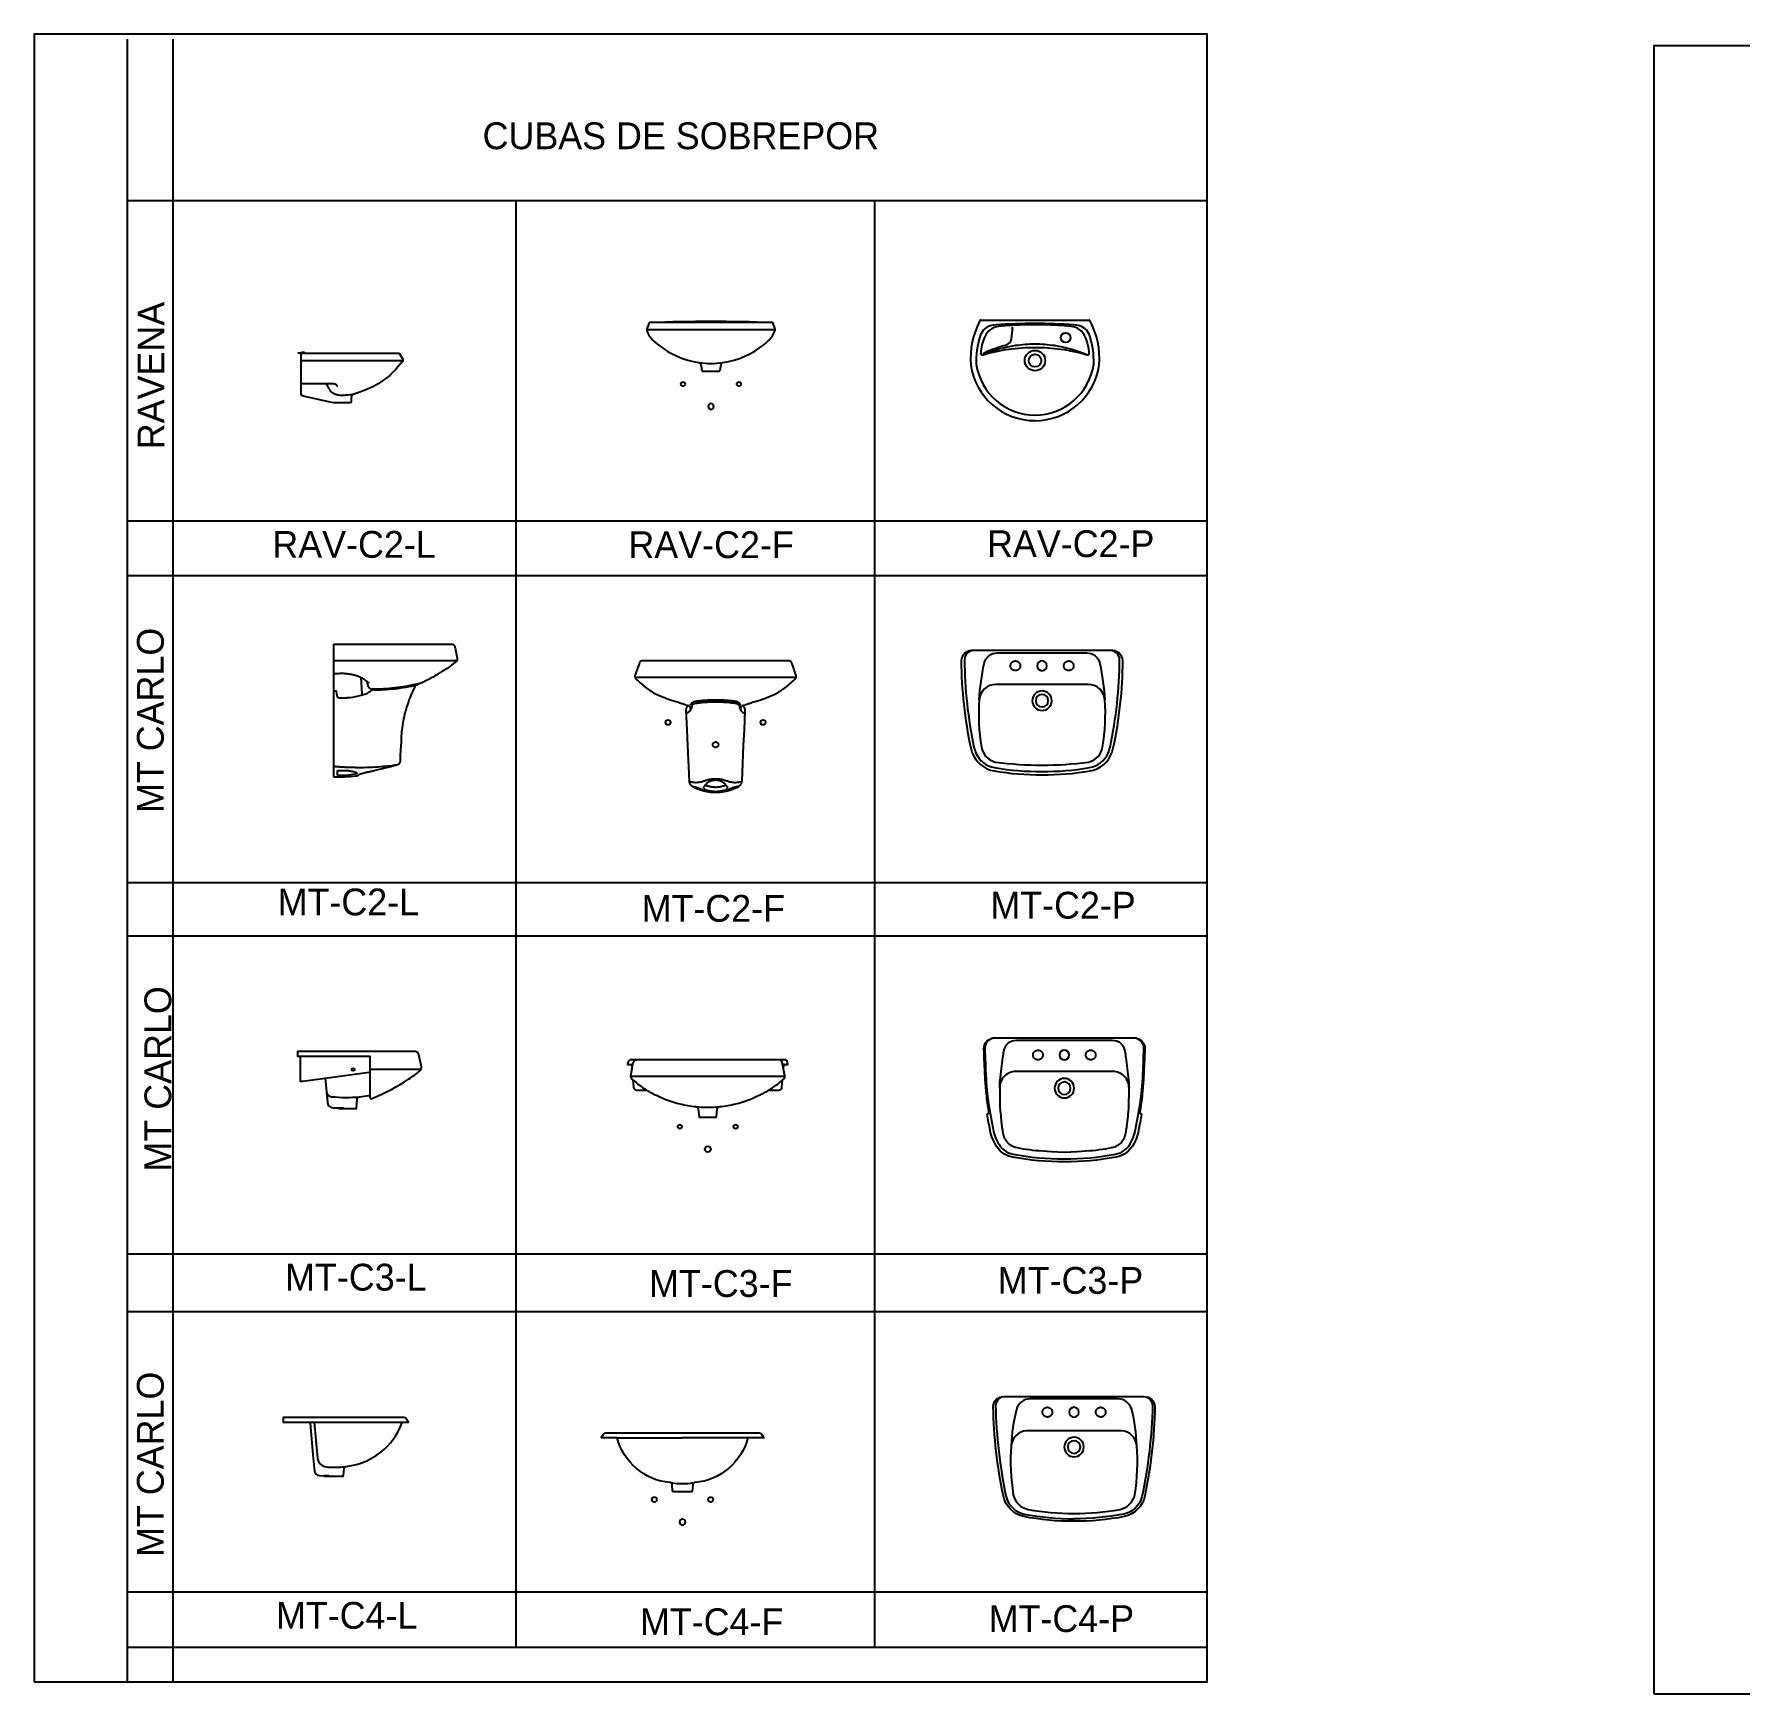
# Model space of a CAD drawing. Extents: x -857.5 to -838.1, y 491.7 to 504.3.
# Drawn here: x -854.16 to -848.05, y 491.66 to 497.6 of the extents above; entities that cross this region are included whole.
import ezdxf

# ---------------------------------------------------------------- set-up
doc = ezdxf.new("R2010")
doc.units = 0
doc.header["$LTSCALE"] = 50
doc.header["$MEASUREMENT"] = 0
doc.linetypes.add('HIDDEN', pattern=[0.375, 0.25, -0.125])
doc.layers.get('0').update_dxf_attribs({"linetype": 'CONTINUOUS'})
for name, color, linetype in [('A-PECAS', 2, 'CONTINUOUS'), ('ESC1-50', 1, 'CONTINUOUS'), ('FOLHA', 3, 'CONTINUOUS')]:
    doc.layers.add(name, color=color, linetype=linetype)

# ---------------------------------------------------------------- blocks, each defined once
blk = doc.blocks.new('L-910-E')
at = {"layer": 'A-PECAS'}
blk.add_lwpolyline([(-0.192, 0.654, -0.276872), (-0.179, 0.642), (-0.1786, 0.6259, 0.407089), (-0.1741, 0.6215), (-0.1179, 0.6215, 0.043778), (-0.1171, 0.6216), (-0.109, 0.623), (-0.0063, 0.6456, 0.35207), (0, 0.6534), (0, 0.693), (0, 0.7975), (0, 0.8005, 0.414214), (-0.0025, 0.803), (-0.0095, 0.803, 0.414214), (-0.012, 0.8005), (-0.012, 0.8), (-0.351, 0.8), (-0.364, 0.778, 0.254055), (-0.362, 0.77), (-0.354, 0.76), (-0.346, 0.75), (-0.337, 0.74), (-0.327, 0.73), (-0.317, 0.72), (-0.304, 0.71), (-0.291, 0.7), (-0.275, 0.69), (-0.259, 0.68), (-0.237, 0.67), (-0.21, 0.66)], format="xyb", close=True, dxfattribs=at)
at = {"layer": 'ESC1-50'}
for points in [[(0, 0.7975, 0.414214), (-0.0025, 0.8), (-0.012, 0.8)], [(0, 0.7975, -0.414214), (0.0025, 0.8), (0.012, 0.8)], [(-0.118, 0.69), (-0.003, 0.69, 0.414214), (0, 0.693)]]:
    blk.add_lwpolyline(points, format="xyb", dxfattribs=at)
for points in [[(0, 0.773), (-0.3638, 0.773)], [(-0.0895, 0.69), (-0.0913, 0.6865), (-0.0929, 0.6834), (-0.0943, 0.6806), (-0.0956, 0.6782), (-0.0967, 0.6761), (-0.0978, 0.6742), (-0.0988, 0.6724), (-0.0998, 0.6708), (-0.1007, 0.6693), (-0.1017, 0.6679), (-0.1027, 0.6665), (-0.1037, 0.6651), (-0.1049, 0.6638), (-0.1062, 0.6625), (-0.1076, 0.6613), (-0.1092, 0.66), (-0.111, 0.6588), (-0.1129, 0.6575), (-0.115, 0.6563), (-0.1173, 0.6552), (-0.1196, 0.6541), (-0.122, 0.6531), (-0.1245, 0.6522), (-0.127, 0.6514), (-0.1295, 0.6508), (-0.132, 0.6502), (-0.1346, 0.6498), (-0.1372, 0.6495), (-0.1399, 0.6493), (-0.1427, 0.6492), (-0.1456, 0.6491), (-0.1487, 0.6491), (-0.1519, 0.6492), (-0.1554, 0.6494), (-0.1594, 0.6497), (-0.1641, 0.6501), (-0.1695, 0.6507), (-0.1759, 0.6516), (-0.1833, 0.6526), (-0.192, 0.654)]]:
    blk.add_lwpolyline(points, dxfattribs=at)
blk.add_arc((-0.1187, 0.6809), 0.00909, 85.83029, 186.4459, dxfattribs=at)
blk = doc.blocks.new('L-910-F')
at = {"layer": 'A-PECAS'}
for points in [[(0.043, 0.6571, 0.136659), (0.19, 0.722, 0.154076), (0.23, 0.772, 0.128176), (0.23, 0.777), (0.2229, 0.7973, 0.319242), (0.2192, 0.8), (0, 0.8), (-0.2192, 0.8, 0.319242), (-0.2229, 0.7973), (-0.23, 0.777, 0.128176), (-0.23, 0.772, 0.154076), (-0.19, 0.722, 0.136659), (-0.043, 0.6571)], [(-0.043, 0.6571, -0.324327), (-0.0363, 0.6506), (-0.0326, 0.6293, 0.364633), (-0.0286, 0.626), (0, 0.626), (0.0286, 0.626, 0.364633), (0.0326, 0.6293), (0.0363, 0.6506, -0.324327), (0.043, 0.6571)]]:
    blk.add_lwpolyline(points, format="xyb", dxfattribs=at)
blk.add_arc((0, -5.2017), 6.0057, 87.90873, 92.09127, dxfattribs=at)
at = {"layer": 'ESC1-50'}
blk.add_lwpolyline([(-0.2303, 0.775), (0, 0.775), (0.2303, 0.775)], dxfattribs=at)
blk.add_lwpolyline([(-0.0415, 0.6569, 0.034776), (0, 0.654, 0.034776), (0.0415, 0.6569, 0.034776)], format="xyb", dxfattribs=at)
blk.add_lwpolyline([(0, 0.49, 1), (0, 0.51, 1)], format="xyb", close=True, dxfattribs=at)
for centre in [(-0.1, 0.58), (0.1, 0.58)]:
    blk.add_circle(centre, 0.0075, dxfattribs=at)
blk = doc.blocks.new('L-910-S')
at = {"layer": 'A-PECAS'}
for p, q in [((-0.1942, 0), (0, 0)), ((0, 0), (0.1942, 0))]:
    blk.add_line(p, q, dxfattribs=at)
blk.add_lwpolyline([(0, -0.012, 0.019765), (-0.14, -0.0175, 0.055725), (-0.16, -0.02, 0.26837), (-0.197, -0.06, 0.08527), (-0.2102, -0.1572, 0.373975), (0, -0.34, 0.373975), (0.2102, -0.1572, 0.08527), (0.197, -0.06, 0.26837), (0.16, -0.02, 0.055725), (0.14, -0.0175, 0.019765)], format="xyb", close=True, dxfattribs=at)
blk.add_lwpolyline([(0.194, -0.119, -0.557482), (0.1855, -0.1248, 0.068592), (0.07, -0.0915, 0.02486), (0, -0.086, 0.02486), (-0.07, -0.0915, 0.068592), (-0.1855, -0.1248, -0.557482), (-0.194, -0.119)], format="xyb", dxfattribs=at)
for centre, radius in [((0.11, -0.063), 0.0175), ((0, -0.145), 0.0365)]:
    blk.add_circle(centre, radius, dxfattribs=at)
for centre, radius, start, end in [((0.1942, -0.003), 0.003, 27.73531, 90), ((0.0643, -0.1389), 0.2951, 152.26469, 184.09392), ((-0.1942, -0.003), 0.003, 90, 152.26469), ((-0.0643, -0.1389), 0.2951, 355.90608, 27.73531), ((0, -0.1278), 0.2322, 187.98183, 270), ((0, -0.1278), 0.2323, 270, 352.01817)]:
    blk.add_arc(centre, radius, start, end, dxfattribs=at)
at = {"layer": 'ESC1-50'}
for points in [[(0.194, -0.119, 0.09339), (0.18, -0.06, 0.281673), (0.13, -0.0233, 0.022774), (0.03, -0.017), (0, -0.017), (-0.03, -0.017, 0.022774), (-0.13, -0.0233, 0.281673), (-0.18, -0.06, 0.09339), (-0.194, -0.119)], [(-0.1829, -0.1235, -0.467154), (-0.18, -0.1157, -0.039312), (-0.1055, -0.0895, 0.320715), (-0.0845, -0.067, 0.032811), (-0.08, -0.025)], [(0.186, -0.125, 0.072415), (0, -0.099, 0.072415), (-0.186, -0.125)]]:
    blk.add_lwpolyline(points, format="xyb", dxfattribs=at)
blk.add_circle((0, -0.145), 0.0225, dxfattribs=at)
blk = doc.blocks.new('L81C81-D')
at = {"layer": 'A-PECAS'}
for points in [[(0, 0.8), (0.1458, 0.8), (0.3065, 0.8), (0.4232, 0.8, -0.05034), (0.4251, 0.7998, -0.034591), (0.4279, 0.799, -0.067015), (0.4298, 0.798, -0.054659), (0.4319, 0.7963, -0.041987), (0.4336, 0.794, -0.076789), (0.4342, 0.7926, -0.010896), (0.435, 0.7895, -0.007461), (0.436, 0.7849), (0.4381, 0.7743), (0.4407, 0.7613), (0.4432, 0.7489, -0.046126), (0.4435, 0.7466, -0.038041), (0.4433, 0.7437, -0.037079), (0.443, 0.7423, -0.030589), (0.4424, 0.7406, -0.041225), (0.4411, 0.7382, -0.056354), (0.4398, 0.7366, -0.012115), (0.4384, 0.7354, -0.021678), (0.4376, 0.7347, -0.00713), (0.4347, 0.7326, 0.005759), (0.431, 0.73, 0.004504), (0.4228, 0.7239, -0.007076), (0.4175, 0.72, -0.004126), (0.4108, 0.7153, -0.003536), (0.403, 0.71, -0.0004), (0.4012, 0.7088, -0.000632), (0.4, 0.708, -0.00404), (0.3956, 0.7052, -0.002192), (0.3875, 0.7, -0.003921), (0.3816, 0.6964, -0.002191), (0.371, 0.69, -0.004239), (0.3607, 0.684, -0.006135), (0.3535, 0.68, -0.005189), (0.3477, 0.677, -0.002202), (0.334, 0.67, -0.002799), (0.327, 0.6665, -0.001452), (0.3135, 0.66, -0.042825), (0.3067, 0.6574, 0.105181), (0.304, 0.656, 0.043874), (0.3035, 0.6555, -0.042219), (0.303, 0.655, -0.010065), (0.3023, 0.6545, -0.008985), (0.3016, 0.6539, -0.027642), (0.3012, 0.6536, -0.011224), (0.3, 0.653, -0.145793), (0.297, 0.6524, 0.110339), (0.293, 0.652, 0.055724), (0.2903, 0.6507, -0.087385), (0.2885, 0.65, -0.014323), (0.2846, 0.6493, 0.012298), (0.28, 0.6485), (0.27, 0.6465), (0.26, 0.6445), (0.25, 0.643), (0.24, 0.6415), (0.23, 0.64), (0.22, 0.639), (0.21, 0.638), (0.2, 0.637), (0.19, 0.636), (0.18, 0.6355), (0.17, 0.635, -0.01249), (0.1613, 0.6348, -0.009598), (0.15, 0.635, -0.027632), (0.1446, 0.6355, -0.031234), (0.14, 0.6365, -0.040733), (0.136, 0.638, -0.042758), (0.1325, 0.64, -0.016798), (0.1314, 0.6408, -0.012014), (0.13, 0.642, -0.061506), (0.126, 0.6465, -0.095593), (0.1245, 0.65, -0.005919), (0.124, 0.6524, -0.001834), (0.1225, 0.66, -0.002552), (0.1221, 0.6621, -0.001553), (0.1215, 0.6655)], [(0, 0.325), (0.02, 0.325), (0.04, 0.325), (0.05, 0.3255), (0.06, 0.326), (0.07, 0.327), (0.08, 0.328, 0.00436), (0.088, 0.3289, 0.075187), (0.0885, 0.329, 0.053344), (0.0888, 0.3292, -0.013252), (0.09, 0.33, -0.009261), (0.0977, 0.3348, -0.033227), (0.1, 0.336, -0.029034), (0.1025, 0.3369, -0.00976), (0.11, 0.339, -0.00186), (0.1176, 0.3409, -0.00591), (0.12, 0.3415, -0.011937), (0.125, 0.3425, 0.011867), (0.13, 0.3435, 0.01196), (0.135, 0.3448, -0.01196), (0.14, 0.346, -0.014306), (0.1459, 0.3471, 0.020288), (0.15, 0.348), (0.16, 0.3505), (0.17, 0.353, 0.023312), (0.175, 0.3545, -0.02345), (0.18, 0.356, -0.021418), (0.1845, 0.3569, 0.017589), (0.19, 0.358, 0.003965), (0.196, 0.3594, 0.005841), (0.2, 0.3605, 0.012709), (0.2054, 0.3621, -0.015242), (0.21, 0.3635, -0.004599), (0.2128, 0.3642, 0.001793), (0.22, 0.366, 0.004182), (0.2245, 0.3672, 0.003484), (0.2299, 0.3687, 0.096592), (0.2345, 0.371, 0.092525), (0.238, 0.375, 0.039624), (0.2396, 0.3783, 0.082826), (0.24, 0.38), (0.2405, 0.39), (0.241, 0.4), (0.242, 0.42), (0.2435, 0.45), (0.2445, 0.47), (0.245, 0.48, -0.012428), (0.2454, 0.485, -0.012306), (0.246, 0.49), (0.2475, 0.5), (0.249, 0.51), (0.2505, 0.52), (0.252, 0.53, -0.037889), (0.2528, 0.5337, 0.021834), (0.2545, 0.54, 0.008755), (0.2556, 0.5455, -0.010827), (0.2565, 0.55, -0.00591), (0.2581, 0.5566, -0.01162), (0.259, 0.56), (0.262, 0.57), (0.265, 0.58), (0.2685, 0.59), (0.272, 0.6), (0.276, 0.61), (0.28, 0.62, -0.010587), (0.2815, 0.6235, -0.005616), (0.2845, 0.63, -0.0057), (0.2855, 0.632, 0.00139), (0.2895, 0.64, 0.008199), (0.2916, 0.6445, 0.004667), (0.2952, 0.6525)]]:
    blk.add_lwpolyline(points, format="xyb", dxfattribs=at)
blk.add_lwpolyline([(0, 0.8), (0, 0.325)], dxfattribs=at)
at = {"layer": 'ESC1-50'}
for points in [[(0.4411, 0.74), (0.008, 0.74, 0.236068), (0.004, 0.738)], [(0, 0.695, 0.008324), (0.0117, 0.6948, 0.011758), (0.02, 0.695, 0.003132), (0.0277, 0.6954, -0.010259), (0.03, 0.6955, -0.02335), (0.038, 0.6953, -0.015473), (0.05, 0.694, -0.003036), (0.0571, 0.693, -0.007356), (0.06, 0.6925, -0.004771), (0.0646, 0.6916, -0.004089), (0.07, 0.6905, -0.007807), (0.0751, 0.6893, -0.008013), (0.08, 0.688, -0.014912), (0.0839, 0.6868, -0.009263), (0.09, 0.6845, -0.012283), (0.0952, 0.6823, -0.012939), (0.1, 0.68, -0.016455), (0.1052, 0.6771, -0.017107), (0.11, 0.674, -0.018379), (0.1153, 0.67, 0.020598), (0.12, 0.6665, 0.004421), (0.1205, 0.6662, -0.002114), (0.1215, 0.6655, -0.048703), (0.124, 0.6635, -0.039375), (0.1265, 0.6605)], [(0.0979, 0.681), (0.0995, 0.6613), (0.101, 0.6419), (0.1025, 0.622, 0.041911), (0.1026, 0.6214, 0.007092), (0.1035, 0.618)], [(0, 0.632, -0.023573), (0.0011, 0.6324, -0.080612), (0.0015, 0.6325), (0.0053, 0.6325), (0.0077, 0.6325, -0.064633), (0.0084, 0.6324, -0.047224), (0.0092, 0.6321, -0.081112), (0.0098, 0.6317, -0.086634), (0.0103, 0.6311, -0.02728), (0.0106, 0.6303, -0.050153), (0.0107, 0.6299), (0.0117, 0.6227), (0.013, 0.614, 0.07985), (0.0136, 0.612, 0.067131), (0.015, 0.61, 0.102327), (0.017, 0.6086, 0.077947), (0.02, 0.6077, 0.020003), (0.0251, 0.6073, 0.02085), (0.03, 0.6073, 0.004187), (0.0361, 0.6076, -0.006524), (0.04, 0.6078, -0.011889), (0.047, 0.6079, 0.028297), (0.05, 0.608), (0.06, 0.609), (0.07, 0.61), (0.08, 0.612), (0.09, 0.614), (0.1, 0.617), (0.11, 0.62, 0.011305), (0.1135, 0.6211, 0.005962), (0.12, 0.6235, 0.035595), (0.122, 0.6244, 0.008722), (0.13, 0.629, 0.054398), (0.1335, 0.6316, 0.0319), (0.1385, 0.637)], [(0.308, 0.659, -0.018163), (0.3026, 0.6569, -0.036615), (0.2999, 0.6562, -0.00904), (0.293, 0.6551, 0.020831), (0.29, 0.6545, 0.005039), (0.2882, 0.654, -0.011032), (0.2873, 0.6539, -0.014666), (0.2836, 0.6532, 0.0124), (0.2793, 0.6524), (0.2692, 0.6504), (0.2593, 0.6484), (0.2494, 0.647), (0.2394, 0.6455), (0.2295, 0.644), (0.2196, 0.643), (0.2096, 0.642), (0.1996, 0.641), (0.1897, 0.64), (0.1798, 0.6395), (0.1699, 0.639), (0.1503, 0.639), (0.139, 0.639)], [(0, 0.365, 0.023742), (0.0011, 0.3641, 0.034872), (0.002, 0.3635, 0.010106), (0.0036, 0.3627, 0.042535), (0.004, 0.3625, 0.040287), (0.0056, 0.3622, 0.014913), (0.01, 0.3617, 0.001826), (0.0159, 0.3613, -0.00259), (0.02, 0.361, -0.003161), (0.0269, 0.3604, 0.00717), (0.03, 0.3602, 0.004986), (0.0325, 0.3601, 0.001664), (0.04, 0.3598, 0.001853), (0.0455, 0.3596, -0.002267), (0.05, 0.3595, -0.008069), (0.0554, 0.3592, 0.009318), (0.06, 0.359, 0.004431), (0.0644, 0.3589, -0.003434), (0.07, 0.3588, -0.000999), (0.0736, 0.3587, -0.000555), (0.08, 0.3585, -0.012127), (0.0863, 0.3581, 0.021018), (0.09, 0.358, 0.010742), (0.0938, 0.3581, -0.006578), (0.1, 0.3583), (0.11, 0.3585), (0.12, 0.3587, 0.002498), (0.1267, 0.3589, 0.004992), (0.13, 0.359), (0.14, 0.3595), (0.15, 0.36), (0.16, 0.3605), (0.17, 0.3615), (0.18, 0.3625, -0.021232), (0.1841, 0.3627, 0.015035), (0.19, 0.363, 0.006195), (0.1967, 0.3636, 0.012306), (0.2, 0.364), (0.21, 0.3655), (0.22, 0.367, -0.005748), (0.2221, 0.3673, -0.002399), (0.2272, 0.3679)]]:
    blk.add_lwpolyline(points, format="xyb", dxfattribs=at)
blk.add_lwpolyline([(0.0145, 0.3445, -0.048223), (0.0145, 0.3449, -0.023341), (0.0147, 0.3456, -0.082524), (0.015, 0.3462, -0.062906), (0.0155, 0.3467, -0.085548), (0.0165, 0.3473, -0.090925), (0.0175, 0.3475), (0.0258, 0.3475), (0.0378, 0.3475), (0.053, 0.3475, -0.063378), (0.0542, 0.3473, 0.012611), (0.06, 0.346, 0.003359), (0.066, 0.3448, -0.005097), (0.07, 0.344, -0.020446), (0.0731, 0.3432, -0.009169), (0.08, 0.341, -0.013094), (0.0812, 0.3405, -0.012343), (0.0825, 0.34, -0.124999), (0.0834, 0.3393, -0.106446), (0.084, 0.338, -0.192251), (0.0837, 0.3364, -0.213706), (0.0825, 0.3355), (0.0775, 0.3345), (0.0691, 0.3329), (0.0624, 0.3317), (0.0582, 0.3309), (0.0556, 0.3304), (0.0535, 0.33, -0.010008), (0.0515, 0.3296, -0.024347), (0.0506, 0.3296, -0.010501), (0.0497, 0.3295, -0.002205), (0.045, 0.3295), (0.0334, 0.3295), (0.0212, 0.3295), (0.0175, 0.3295, -0.072071), (0.0168, 0.3296, -0.054797), (0.0159, 0.33, -0.075658), (0.0153, 0.3304, -0.078543), (0.0149, 0.331, -0.046053), (0.0146, 0.3319, -0.06619), (0.0145, 0.3325), (0.0145, 0.3361), (0.0145, 0.3402)], format="xyb", close=True, dxfattribs=at)
blk = doc.blocks.new('L81C81-F')
at = {"layer": 'A-PECAS'}
blk.add_lwpolyline([(0, 0.8), (-0.0515, 0.8), (-0.1323, 0.8), (-0.212, 0.8), (-0.263, 0.8, 0.045614), (-0.2644, 0.7999, 0.029042), (-0.2665, 0.7993, 0.067376), (-0.2683, 0.7985, 0.059162), (-0.2699, 0.7972, 0.036838), (-0.2714, 0.7954, 0.064745), (-0.272, 0.7942, 0.00213), (-0.2729, 0.7918, 0.002089), (-0.2739, 0.7892), (-0.2786, 0.776), (-0.2853, 0.7573, 0.00487), (-0.2877, 0.7503, 0.013206), (-0.2885, 0.7477, 0.054668), (-0.2887, 0.7465, 0.028809), (-0.2887, 0.7443, 0.031362), (-0.2885, 0.7428, 0.02458), (-0.2881, 0.741, 0.051955), (-0.2869, 0.7381, 0.076735), (-0.2856, 0.7364, 0.004029), (-0.2842, 0.7351, 0.004307), (-0.2829, 0.7338, 0.001274), (-0.2748, 0.7265, 0.001431), (-0.2675, 0.72, 0.002832), (-0.2618, 0.715, 0.002848), (-0.256, 0.71, 0.012165), (-0.2514, 0.7063, 0.006823), (-0.243, 0.7, 0.010101), (-0.2366, 0.6956, 0.007675), (-0.228, 0.69, 0.012552), (-0.2195, 0.685, 0.011576), (-0.21, 0.68, 0.012668), (-0.1983, 0.6746, 0.013378), (-0.187, 0.67, 0.00479), (-0.1713, 0.6643, 0.005921), (-0.1585, 0.66, 0.002561), (-0.1412, 0.6545, -0.002818), (-0.124, 0.649, -0.003732), (-0.112, 0.645, 0.003212), (-0.1, 0.641, 0.024103), (-0.0982, 0.6405, -0.071001), (-0.0963, 0.64, -0.229708), (-0.0958, 0.6393, 0.129768), (-0.0951, 0.6381, 0.040582), (-0.0939, 0.6371, 0.047847), (-0.0928, 0.6364, 0.075024), (-0.0914, 0.636, 0.078333), (-0.09, 0.636, 0.061532), (-0.0884, 0.6365, 0.081137), (-0.0873, 0.6372, 0.011108), (-0.0865, 0.638, 0.004408), (-0.0845, 0.64, 0.018214), (-0.0823, 0.6425, -0.024226), (-0.08, 0.645, -0.102616), (-0.0765, 0.6473, -0.063749), (-0.07, 0.649, -0.013094), (-0.065, 0.6495, 0.018118), (-0.06, 0.65, 0.006495), (-0.055, 0.6507, -0.03091), (-0.05, 0.6515, -0.018568), (-0.045, 0.6518, 0.011464), (-0.04, 0.652, 0.003473), (-0.035, 0.6524, -0.007464), (-0.03, 0.6528, -0.003736), (-0.024, 0.6531, -0.005613), (-0.02, 0.6533, -0.001877), (-0.0156, 0.6534, -0.001499), (-0.01, 0.6535, -0.001), (-0.0029, 0.6536, -0.0025), (0, 0.6536, -0.0025), (0.0029, 0.6536, -0.001), (0.01, 0.6535, -0.001499), (0.0156, 0.6534, -0.001877), (0.02, 0.6533, -0.005613), (0.024, 0.6531, -0.003736), (0.03, 0.6528, -0.007464), (0.035, 0.6524, 0.003473), (0.04, 0.652, 0.011464), (0.045, 0.6518, -0.018568), (0.05, 0.6515, -0.03091), (0.055, 0.6507, 0.006495), (0.06, 0.65, 0.018118), (0.065, 0.6495, -0.013094), (0.07, 0.649, -0.063749), (0.0765, 0.6473, -0.102616), (0.08, 0.645, -0.024226), (0.0823, 0.6425, 0.018214), (0.0845, 0.64, 0.004408), (0.0865, 0.638, 0.011108), (0.0873, 0.6372, 0.081137), (0.0884, 0.6365, 0.061532), (0.09, 0.636, 0.078333), (0.0914, 0.636, 0.075024), (0.0928, 0.6364, 0.047847), (0.0939, 0.6371, 0.040582), (0.0951, 0.6381, 0.129768), (0.0958, 0.6393, -0.229708), (0.0963, 0.64, -0.071001), (0.0982, 0.6405, 0.024103), (0.1, 0.641, 0.003212), (0.112, 0.645, -0.003732), (0.124, 0.649, -0.002818), (0.1412, 0.6545, 0.002561), (0.1585, 0.66, 0.005921), (0.1713, 0.6643, 0.00479), (0.187, 0.67, 0.013378), (0.1983, 0.6746, 0.012668), (0.21, 0.68, 0.011576), (0.2195, 0.685, 0.012552), (0.228, 0.69, 0.007675), (0.2366, 0.6956, 0.010101), (0.243, 0.7, 0.006823), (0.2514, 0.7063, 0.012165), (0.256, 0.71, 0.002848), (0.2618, 0.715, 0.002832), (0.2675, 0.72, 0.001431), (0.2748, 0.7265, 0.001274), (0.2829, 0.7338, 0.004307), (0.2842, 0.7351, 0.004029), (0.2856, 0.7364, 0.076735), (0.2869, 0.7381, 0.051955), (0.2881, 0.741, 0.02458), (0.2885, 0.7428, 0.031362), (0.2887, 0.7443, 0.028809), (0.2887, 0.7465, 0.054668), (0.2885, 0.7477, 0.013206), (0.2877, 0.7503, 0.00487), (0.2853, 0.7573), (0.2786, 0.776), (0.2739, 0.7892, 0.002089), (0.2729, 0.7918, 0.00213), (0.272, 0.7942, 0.064745), (0.2714, 0.7954, 0.036838), (0.2699, 0.7972, 0.059162), (0.2683, 0.7985, 0.067376), (0.2665, 0.7993, 0.029042), (0.2644, 0.7999, 0.045614), (0.263, 0.8), (0.212, 0.8), (0.1323, 0.8), (0.0515, 0.8)], format="xyb", close=True, dxfattribs=at)
blk.add_lwpolyline([(-0.0964, 0.64, 0.025745), (-0.0979, 0.6392, 0.035878), (-0.0989, 0.6385, 0.003386), (-0.0996, 0.6378, 0.006543), (-0.1, 0.6375, 0.038795), (-0.1019, 0.6354, 0.036414), (-0.1036, 0.633, 0.024558), (-0.1045, 0.6314, 0.030014), (-0.105, 0.63, 0.024419), (-0.1056, 0.6278, 0.031082), (-0.1059, 0.626, 0.008845), (-0.106, 0.6242, 0.024507), (-0.106, 0.6235), (-0.103, 0.5534), (-0.1005, 0.4968), (-0.095, 0.37, 0.031021), (-0.0948, 0.3679, 0.023543), (-0.0942, 0.3653, 0.033518), (-0.0933, 0.3626, 0.033537), (-0.092, 0.36, 0.003544), (-0.0914, 0.359, 0.009307), (-0.0911, 0.3586, 0.011229), (-0.0909, 0.3582, 0.003823), (-0.09, 0.357, 0.034697), (-0.088, 0.3547, 0.031022), (-0.0855, 0.3525, 0.02615), (-0.0828, 0.3505, 0.02779), (-0.08, 0.349, 0.003703), (-0.0763, 0.3472, 0.006982), (-0.0743, 0.3463, 0.00087), (-0.0709, 0.3449, 0.003493), (-0.07, 0.3445, 0.001801), (-0.0666, 0.3431, 0.001733), (-0.0631, 0.3417, 0.000798), (-0.0617, 0.3412, 0.000682), (-0.06, 0.3405, 0.004797), (-0.0573, 0.3395, 0.003878), (-0.054, 0.3383, 0.005424), (-0.052, 0.3376, 0.005678), (-0.05, 0.337, 0.005785), (-0.0481, 0.3364, 0.005492), (-0.046, 0.3359, 0.004299), (-0.0431, 0.3352, 0.003957), (-0.04, 0.3345, 0.001991), (-0.0365, 0.3337, 0.00297), (-0.0341, 0.3333, 0.002068), (-0.0319, 0.3328, 0.002447), (-0.03, 0.3325, 0.003617), (-0.0277, 0.3321, 0.003026), (-0.025, 0.3317, 0.003092), (-0.0218, 0.3312, 0.005621), (-0.02, 0.331, 0.000532), (-0.0197, 0.331, 0.00029), (-0.0191, 0.3309, 0.003107), (-0.0146, 0.3304, 0.003114), (-0.01, 0.33, 0.003099), (-0.009, 0.3299, 0.001334), (-0.0066, 0.3297, 0.007689), (-0.003, 0.3296, 0.009389), (0, 0.3295, 0.009389), (0.003, 0.3296, 0.007689), (0.0066, 0.3297, 0.001334), (0.009, 0.3299, 0.003099), (0.01, 0.33, 0.003114), (0.0146, 0.3304, 0.003107), (0.0191, 0.3309, 0.00029), (0.0197, 0.331, 0.000532), (0.02, 0.331, 0.005621), (0.0218, 0.3312, 0.003092), (0.025, 0.3317, 0.003026), (0.0277, 0.3321, 0.003617), (0.03, 0.3325, 0.002447), (0.0319, 0.3328, 0.002068), (0.0341, 0.3333, 0.00297), (0.0365, 0.3337, 0.001991), (0.04, 0.3345, 0.003957), (0.0431, 0.3352, 0.004299), (0.046, 0.3359, 0.005492), (0.0481, 0.3364, 0.005785), (0.05, 0.337, 0.005678), (0.052, 0.3376, 0.005424), (0.054, 0.3383, 0.003878), (0.0573, 0.3395, 0.004797), (0.06, 0.3405, 0.000682), (0.0617, 0.3412, 0.000798), (0.0631, 0.3417, 0.001733), (0.0666, 0.3431, 0.001801), (0.07, 0.3445, 0.003493), (0.0709, 0.3449, 0.00087), (0.0743, 0.3463, 0.006982), (0.0763, 0.3472, 0.003703), (0.08, 0.349, 0.02779), (0.0828, 0.3505, 0.02615), (0.0855, 0.3525, 0.031022), (0.088, 0.3547, 0.034697), (0.09, 0.357, 0.003823), (0.0909, 0.3582, 0.011229), (0.0911, 0.3586, 0.009307), (0.0914, 0.359, 0.003544), (0.092, 0.36, 0.033537), (0.0933, 0.3626, 0.033518), (0.0942, 0.3653, 0.023543), (0.0948, 0.3679, 0.031021), (0.095, 0.37), (0.1005, 0.4968), (0.103, 0.5534), (0.106, 0.6235, 0.024507), (0.106, 0.6242, 0.008845), (0.1059, 0.626, 0.031082), (0.1056, 0.6278, 0.024419), (0.105, 0.63, 0.030014), (0.1045, 0.6314, 0.024558), (0.1036, 0.633, 0.036414), (0.1019, 0.6354, 0.038795), (0.1, 0.6375, 0.006543), (0.0996, 0.6378, 0.003386), (0.0989, 0.6385, 0.035878), (0.0979, 0.6392, 0.025745), (0.0964, 0.64)], format="xyb", dxfattribs=at)
at = {"layer": 'ESC1-50'}
blk.add_lwpolyline([(0.2868, 0.74), (0, 0.74), (-0.2868, 0.74)], dxfattribs=at)
for points in [[(-0.0851, 0.6394, -0.033371), (-0.0859, 0.6336, -0.051665), (-0.087, 0.63, -0.007134), (-0.0893, 0.6248, -0.0276), (-0.09, 0.6235, -0.01937), (-0.0908, 0.6223, -0.010013), (-0.0925, 0.62, -0.059007), (-0.0952, 0.6172, -0.040016), (-0.1, 0.614, -0.087626), (-0.1019, 0.6133, -0.04674), (-0.1055, 0.6131)], [(0.0915, 0.6417, 0.040753), (0.0874, 0.6467, 0.056166), (0.0838, 0.6496, 0.00957), (0.0791, 0.6525, 0.042679), (0.078, 0.6531, 0.0283), (0.0739, 0.6544, 0.038447), (0.0708, 0.655, 0.001055), (0.0679, 0.6552, -0.002001), (0.065, 0.6555, -0.000255), (0.0614, 0.6559, -0.001556), (0.0608, 0.6559, -0.023983), (0.0575, 0.6565, 0.006768), (0.0542, 0.657, 0.002717), (0.0511, 0.6574, 0.014216), (0.0505, 0.6575, 0.00534), (0.0496, 0.6575, 0.001193), (0.0457, 0.6577, 0.001165), (0.0431, 0.6579, -0.01067), (0.0404, 0.658, -0.006638), (0.0375, 0.6582, 0.001409), (0.0346, 0.6585, 0.000293), (0.0317, 0.6587, 0.000644), (0.0304, 0.6588, 0.004363), (0.0279, 0.659, 0.003102), (0.0243, 0.6591, 0.001573), (0.0214, 0.6593, 0.003668), (0.0202, 0.6593, 0.000077), (0.0199, 0.6593, 0.000112), (0.0197, 0.6593, 0.000863), (0.0153, 0.6594, 0.000744), (0.0101, 0.6595, 0.000505), (0.0089, 0.6595, 0.000273), (0.0067, 0.6596, 0.001571), (0.003, 0.6596, 0.00187), (0, 0.6596, 0.00187), (-0.003, 0.6596, 0.001571), (-0.0067, 0.6596, 0.000273), (-0.0089, 0.6595, 0.000505), (-0.0101, 0.6595, 0.000744), (-0.0153, 0.6594, 0.000863), (-0.0197, 0.6593, 0.000112), (-0.0199, 0.6593, 0.000077), (-0.0202, 0.6593, 0.003668), (-0.0214, 0.6593, 0.001573), (-0.0243, 0.6591, 0.003102), (-0.0279, 0.659, 0.004363), (-0.0304, 0.6588, 0.000644), (-0.0317, 0.6587, 0.000293), (-0.0346, 0.6585, 0.001409), (-0.0375, 0.6582, -0.006638), (-0.0404, 0.658, -0.01067), (-0.0431, 0.6579, 0.001165), (-0.0457, 0.6577, 0.001193), (-0.0496, 0.6575, 0.00534), (-0.0505, 0.6575, 0.014216), (-0.0511, 0.6574, 0.002717), (-0.0542, 0.657, 0.006768), (-0.0575, 0.6565, -0.023983), (-0.0608, 0.6559, -0.001556), (-0.0614, 0.6559, -0.000255), (-0.065, 0.6555, -0.002001), (-0.0679, 0.6552, 0.001055), (-0.0708, 0.655, 0.038447), (-0.0739, 0.6544, 0.0283), (-0.078, 0.6531, 0.042679), (-0.0791, 0.6525, 0.00957), (-0.0838, 0.6496, 0.056166), (-0.0874, 0.6467, 0.040753), (-0.0915, 0.6417)], [(0.0851, 0.6394, 0.033371), (0.0859, 0.6336, 0.051665), (0.087, 0.63, 0.007134), (0.0893, 0.6248, 0.0276), (0.09, 0.6235, 0.01937), (0.0908, 0.6223, 0.010013), (0.0925, 0.62, 0.059007), (0.0952, 0.6172, 0.040016), (0.1, 0.614, 0.087626), (0.1019, 0.6133, 0.04674), (0.1055, 0.6131)], [(-0.0949, 0.3691, 0.014683), (-0.0914, 0.3678, 0.039484), (-0.09, 0.3675, 0.003752), (-0.084, 0.3665, 0.005739), (-0.08, 0.366, 0.006567), (-0.0721, 0.3651, 0.024922), (-0.07, 0.365, 0.024922), (-0.068, 0.3651, 0.006315), (-0.06, 0.366, 0.00599), (-0.052, 0.3671, 0.023926), (-0.05, 0.3675, 0.046082), (-0.045, 0.3693, -0.018159), (-0.04, 0.371, -0.002226), (-0.0344, 0.3727, -0.002791), (-0.03, 0.374, -0.008829), (-0.0233, 0.3758, -0.017785), (-0.02, 0.3765, -0.018546), (-0.0172, 0.3769, -0.00737), (-0.01, 0.3775, -0.005058), (-0.0029, 0.3779, -0.01249), (0, 0.378, -0.01249), (0.0029, 0.3779, -0.005058), (0.01, 0.3775, -0.00737), (0.0172, 0.3769, -0.018546), (0.02, 0.3765, -0.017785), (0.0233, 0.3758, -0.008829), (0.03, 0.374, -0.002791), (0.0344, 0.3727, -0.002226), (0.04, 0.371, -0.018159), (0.045, 0.3693, 0.046082), (0.05, 0.3675, 0.023926), (0.052, 0.3671, 0.00599), (0.06, 0.366, 0.006315), (0.068, 0.3651, 0.024922), (0.07, 0.365, 0.024922), (0.0721, 0.3651, 0.006567), (0.08, 0.366, 0.005739), (0.084, 0.3665, 0.003752), (0.09, 0.3675, 0.039484), (0.0914, 0.3678, 0.014683), (0.0949, 0.3691)], [(-0.0824, 0.3503, -0.014191), (-0.0763, 0.3495, -0.030391), (-0.0734, 0.3489, -0.003893), (-0.063, 0.3458, -0.02138), (-0.0611, 0.3452, -0.001354), (-0.0576, 0.3437, -0.003085), (-0.056, 0.3431, -0.001952), (-0.0557, 0.3429, -0.000102), (-0.05, 0.3405, -0.012021), (-0.0441, 0.3378, -0.00853), (-0.036, 0.3337)], [(0.0376, 0.3549, -0.012569), (0.0325, 0.3528, -0.025951), (0.03, 0.352, -0.002503), (0.022, 0.35, -0.00988), (0.02, 0.3495, -0.009268), (0.0147, 0.3485, -0.010659), (0.01, 0.3478, -0.016459), (0.0052, 0.3474, -0.014983), (0, 0.3472, -0.014983), (-0.0052, 0.3474, -0.016459), (-0.01, 0.3478, -0.010659), (-0.0147, 0.3485, -0.009268), (-0.02, 0.3495, -0.00988), (-0.022, 0.35, -0.002503), (-0.03, 0.352, -0.025951), (-0.0325, 0.3528, -0.012569), (-0.0376, 0.3549)], [(0.0824, 0.3503, 0.014191), (0.0763, 0.3495, 0.030391), (0.0734, 0.3489, 0.003893), (0.063, 0.3458, 0.02138), (0.0611, 0.3452, 0.001354), (0.0576, 0.3437, 0.003085), (0.056, 0.3431, 0.001952), (0.0557, 0.3429, 0.000102), (0.05, 0.3405, 0.012021), (0.0441, 0.3378, 0.00853), (0.036, 0.3337)]]:
    blk.add_lwpolyline(points, format="xyb", dxfattribs=at)
blk.add_lwpolyline([(0, 0.333, 0.01249), (0.0057, 0.3331, 0.016594), (0.01, 0.3335, 0.008141), (0.0134, 0.334, 0.004241), (0.02, 0.335, 0.007886), (0.0239, 0.3357, 0.004968), (0.03, 0.337, 0.040832), (0.0325, 0.3378, 0.019159), (0.0375, 0.34, 0.112393), (0.0425, 0.344, 0.246911), (0.043, 0.347, 0.059599), (0.0422, 0.3489, 0.032313), (0.04, 0.352, 0.022851), (0.0342, 0.3587, 0.035362), (0.03, 0.3625, 0.032005), (0.0248, 0.3661, 0.037975), (0.02, 0.3685, 0.024289), (0.0148, 0.3703, 0.02705), (0.01, 0.3715, 0.020907), (0.0046, 0.3723, 0.024922), (0, 0.3725, 0.024922), (-0.0046, 0.3723, 0.020907), (-0.01, 0.3715, 0.02705), (-0.0148, 0.3703, 0.024289), (-0.02, 0.3685, 0.037975), (-0.0248, 0.3661, 0.032005), (-0.03, 0.3625, 0.035362), (-0.0342, 0.3587, 0.022851), (-0.04, 0.352, 0.032313), (-0.0422, 0.3489, 0.059599), (-0.043, 0.347, 0.246911), (-0.0425, 0.344, 0.112393), (-0.0375, 0.34, 0.019159), (-0.0325, 0.3378, 0.040832), (-0.03, 0.337, 0.004968), (-0.0239, 0.3357, 0.007886), (-0.02, 0.335, 0.004241), (-0.0134, 0.334, 0.008141), (-0.01, 0.3335, 0.016594), (-0.0057, 0.3331, 0.01249)], format="xyb", close=True, dxfattribs=at)
for centre in [(-0.17, 0.58), (0.17, 0.58)]:
    blk.add_circle(centre, 0.009, dxfattribs=at)
at = {"layer": 'ESC1-50', "linetype": 'HIDDEN'}
blk.add_circle((0, 0.5), 0.01, dxfattribs=at)
at = {"layer": 'ESC1-50'}
for centre, start, end in [((-0.086, 0.628), 90.13138, 225.69482), ((0.086, 0.628), 314.30518, 89.86862)]:
    blk.add_arc(centre, 0.005, start, end, dxfattribs=at)
blk = doc.blocks.new('L81C81-S')
at = {"layer": 'A-PECAS'}
for points in [[(0.1716, -0.4314, 0.269359), (0.25, -0.3665, 0.03482), (0.2552, -0.349, 0.050169), (0.2896, -0.0365, 0.411609), (0.2449, 0), (0, 0), (-0.2449, 0, 0.411609), (-0.2896, -0.0365, 0.050169), (-0.2552, -0.349, 0.03482), (-0.25, -0.3665, 0.269359), (-0.1716, -0.4314, 0.082712)], [(0, -0.0725, 1), (0, -0.0375, 1)], [(0.1654, -0.3999, 0.038545), (0.1699, -0.399, 0.286674), (0.2167, -0.3465, 0.05967), (0.225, -0.1765, 0.383108), (0.165, -0.1215), (0, -0.1215), (-0.165, -0.1215, 0.383108), (-0.225, -0.1765, 0.05967), (-0.2167, -0.3465, 0.286674), (-0.1699, -0.399, 0.038545), (-0.1654, -0.3999, 0.065358)], [(0, -0.215, 1), (0, -0.145, 1)]]:
    blk.add_lwpolyline(points, format="xyb", close=True, dxfattribs=at)
at = {"layer": 'A-PECAS', "linetype": 'HIDDEN'}
for centre in [(-0.0955, -0.055), (0.0955, -0.055)]:
    blk.add_circle(centre, 0.0175, dxfattribs=at)
at = {"layer": 'ESC1-50'}
for points in [[(-0.2449, 0, 0.391636), (-0.2777, -0.0333, 0.05065), (-0.2435, -0.3464, 0.046576), (-0.2366, -0.3675, 0.252091), (-0.1698, -0.4195, 0.083811), (0.1698, -0.4195, 0.252091), (0.2366, -0.3675, 0.046576), (0.2435, -0.3464, 0.05065), (0.2777, -0.0333, 0.391636), (0.2449, 0, 0.023521)], [(-0.225, -0.1765, -0.035069), (-0.207, -0.0465, -0.343125), (-0.16, -0.0085), (0, -0.0085), (0.16, -0.0085, -0.343125), (0.207, -0.0465, -0.035069), (0.225, -0.1765)]]:
    blk.add_lwpolyline(points, format="xyb", dxfattribs=at)
blk.add_lwpolyline([(0, -0.2025, 1), (0, -0.1575, 1)], format="xyb", close=True, dxfattribs=at)
blk = doc.blocks.new('L-82-D')
at = {"layer": 'A-PECAS'}
blk.add_lwpolyline([(0.013, 0.82, 0.414214), (0.01, 0.817), (0.01, 0.803), (0.017, 0.803, -0.414214), (0.02, 0.8), (0.02, 0.713), (0.03, 0.713), (0.11, 0.724), (0.1173, 0.6382, 0.389617), (0.1392, 0.618), (0.1552, 0.618, -0.198912), (0.1566, 0.6175), (0.1584, 0.6156, 0.198912), (0.1598, 0.615), (0.2191, 0.615, 0.399656), (0.2221, 0.6179), (0.2236, 0.6479, -0.373673), (0.2327, 0.6573, 0.016147), (0.2665, 0.6615, -0.460374), (0.27, 0.6585), (0.27, 0.6534, 0.530598), (0.2741, 0.6506), (0.2827, 0.6541, 0.051711), (0.4081, 0.7204, 0.02528), (0.4487, 0.7504, 0.281387), (0.4539, 0.7652), (0.4446, 0.8082, 0.353013), (0.4299, 0.82)], format="xyb", close=True, dxfattribs=at)
at = {"layer": 'ESC1-50'}
for points in [[(0.017, 0.803), (0.27, 0.803), (0.27, 0.746), (0.27, 0.7426), (0.27, 0.6585)], [(0.27, 0.756), (0.453, 0.756)], [(0.1552, 0.618), (0.1752, 0.618)]]:
    blk.add_lwpolyline(points, dxfattribs=at)
for points in [[(0.11, 0.724), (0.2666, 0.7455, -0.454741), (0.27, 0.7426)], [(0.1145, 0.6712, 0.27879), (0.1324, 0.6578, 0.047664), (0.2327, 0.6573, 0.065528)]]:
    blk.add_lwpolyline(points, format="xyb", dxfattribs=at)
blk.add_circle((0.21, 0.755), 0.005, dxfattribs=at)
blk = doc.blocks.new('L-82-F')
at = {"layer": 'A-PECAS'}
blk.add_lwpolyline([(0, 0.614), (0.0283, 0.614, 0.384334), (0.0313, 0.6167), (0.034, 0.643, -0.355041), (0.043, 0.652, 0.035309), (0.1, 0.662, 0.052078), (0.1839, 0.6925, 0.031227), (0.219, 0.711), (0.2549, 0.711, 0.390711), (0.2658, 0.7211), (0.268, 0.7478, 0.004776), (0.2724, 0.752, 0.2725), (0.2761, 0.7625), (0.2712, 0.7871), (0.2722, 0.8002, -0.390711), (0.2752, 0.803), (0.287, 0.803), (0.2859, 0.8092, 0.364335), (0.2731, 0.82), (0.2646, 0.82), (0.2539, 0.82), (0, 0.82), (-0.2539, 0.82), (-0.2646, 0.82), (-0.2731, 0.82, 0.364335), (-0.2859, 0.8092), (-0.287, 0.803), (-0.2752, 0.803, -0.390711), (-0.2722, 0.8002), (-0.2712, 0.7871), (-0.2761, 0.7625, 0.2725), (-0.2724, 0.752, 0.004776), (-0.268, 0.7478), (-0.2658, 0.7211, 0.390711), (-0.2549, 0.711), (-0.219, 0.711, 0.031227), (-0.1839, 0.6925, 0.052078), (-0.1, 0.662, 0.035309), (-0.043, 0.652, -0.355041), (-0.034, 0.643), (-0.0313, 0.6167, 0.384334), (-0.0283, 0.614)], format="xyb", close=True, dxfattribs=at)
at = {"layer": 'ESC1-50'}
for points in [[(-0.2752, 0.803), (-0.268, 0.803)], [(0.2752, 0.803), (0.268, 0.803)], [(0.2763, 0.76), (0, 0.76), (-0.2763, 0.76)]]:
    blk.add_lwpolyline(points, dxfattribs=at)
for points in [[(-0.2712, 0.7871), (-0.2667, 0.8095, -0.357511), (-0.2539, 0.82)], [(0.2712, 0.7871), (0.2667, 0.8095, 0.357511), (0.2539, 0.82)], [(-0.043, 0.652, 0.026255), (0, 0.6498, 0.026255), (0.043, 0.652, 0.026255)]]:
    blk.add_lwpolyline(points, format="xyb", dxfattribs=at)
for centre, radius in [((-0.1, 0.58), 0.0075), ((0.1, 0.58), 0.0075), ((0, 0.5), 0.0105)]:
    blk.add_circle(centre, radius, dxfattribs=at)
for centre, start, end in [((-0.0533, 0.9823), 227.5173, 238.58287), ((0.0533, 0.9823), 301.41713, 312.4827)]:
    blk.add_arc(centre, 0.3179, start, end, dxfattribs=at)
blk = doc.blocks.new('L-82-S')
at = {"layer": 'A-PECAS'}
for points in [[(0, -0.01), (0.125, -0.01), (0.1625, -0.01), (0.25, -0.01, -0.429311), (0.288, -0.05, -0.001457), (0.286, -0.1, -0.001191), (0.2835, -0.1551, -0.006948), (0.279, -0.21, -0.003233), (0.2748, -0.2445, -0.000421), (0.2721, -0.2639), (0.2702, -0.2733), (0.2692, -0.2788, 0.069352), (0.2702, -0.28, -0.206785), (0.2734, -0.28, -0.222585), (0.2764, -0.2835), (0.2712, -0.3118), (0.2683, -0.3273), (0.266, -0.34, -0.053537), (0.2565, -0.3722), (0.2482, -0.3891, -0.237078), (0.185, -0.437, -0.045849), (0, -0.454, -0.045849), (-0.185, -0.437, -0.23708), (-0.2482, -0.3891), (-0.2565, -0.3722, -0.053537), (-0.266, -0.34), (-0.2683, -0.3273), (-0.2712, -0.3118), (-0.2764, -0.2835, -0.222585), (-0.2734, -0.28, -0.206785), (-0.2702, -0.28, 0.069352), (-0.2692, -0.2788), (-0.2702, -0.2733), (-0.2721, -0.2639, -0.000421), (-0.2748, -0.2445, -0.003233), (-0.279, -0.21, -0.006948), (-0.2835, -0.1551, -0.001191), (-0.286, -0.1, -0.001457), (-0.288, -0.05, -0.429311), (-0.25, -0.01), (-0.1625, -0.01), (-0.125, -0.01)], [(0, -0.0885, 1), (0, -0.0535, 1)], [(0, -0.225, 1), (0, -0.155, 1)]]:
    blk.add_lwpolyline(points, format="xyb", close=True, dxfattribs=at)
blk.add_lwpolyline([(0, -0.419), (0.0455, -0.4163), (0.0909, -0.4136, 0.013188), (0.136, -0.4085, 0.016579), (0.1804, -0.4, 0.051457), (0.198, -0.39, 0.020431), (0.2075, -0.38, 0.016813), (0.214, -0.37, 0.023218), (0.218, -0.36, 0.004794), (0.22, -0.35, 0.002103), (0.2235, -0.33, 0.006156), (0.226, -0.31), (0.228, -0.29), (0.23, -0.27, 0.012428), (0.231, -0.25, 0.003132), (0.2315, -0.21, 0.002821), (0.2315, -0.19, 0.424176), (0.1735, -0.13), (0.0675, -0.13), (0, -0.13), (-0.0675, -0.13), (-0.1735, -0.13, 0.424176), (-0.2315, -0.19, 0.002821), (-0.2315, -0.21, 0.003132), (-0.231, -0.25, 0.012428), (-0.23, -0.27), (-0.228, -0.29), (-0.226, -0.31, 0.006156), (-0.2235, -0.33, 0.002103), (-0.22, -0.35, 0.004794), (-0.218, -0.36, 0.023218), (-0.214, -0.37, 0.016813), (-0.2075, -0.38, 0.020431), (-0.198, -0.39, 0.051457), (-0.1804, -0.4, 0.016579), (-0.136, -0.4085, 0.013188), (-0.0909, -0.4136), (-0.0455, -0.4163), (0, -0.419)], format="xyb", dxfattribs=at)
at = {"layer": 'ESC1-50'}
for points in [[(-0.25, -0.01, 0.410534), (-0.2849, -0.0498, -0.005646), (-0.2829, -0.0999, 0.017434), (-0.2759, -0.2097, 0.011124), (-0.2715, -0.2455), (-0.266, -0.2788), (-0.2552, -0.338, 0.052981), (-0.2464, -0.3676), (-0.2383, -0.3842, 0.237058), (-0.183, -0.4262, 0.045849), (0, -0.443, 0.045849), (0.183, -0.4262, 0.237058), (0.2383, -0.3842), (0.2464, -0.3676, 0.052981), (0.2552, -0.338), (0.266, -0.2788), (0.2715, -0.2455, 0.011124), (0.2759, -0.2097, 0.017434), (0.2829, -0.0999, -0.005646), (0.2849, -0.0498, 0.410534), (0.25, -0.01)], [(-0.2315, -0.19, -0.017453), (-0.23, -0.16, -0.001746), (-0.22, -0.08, -0.002332), (-0.2166, -0.0572, -0.371247), (-0.1711, -0.018), (-0.0879, -0.018), (0, -0.018), (0.0879, -0.018), (0.1711, -0.018, -0.371247), (0.2166, -0.0572, -0.002332), (0.22, -0.08, -0.001746), (0.23, -0.16, -0.017453), (0.2315, -0.19)]]:
    blk.add_lwpolyline(points, format="xyb", dxfattribs=at)
blk.add_lwpolyline([(0, -0.2125, 1), (0, -0.1675, 1)], format="xyb", close=True, dxfattribs=at)
at = {"layer": 'ESC1-50', "linetype": 'HIDDEN'}
for centre in [(-0.0945, -0.071), (0.0945, -0.071)]:
    blk.add_circle(centre, 0.0175, dxfattribs=at)
blk = doc.blocks.new('L-40-D')
at = {"layer": 'A-PECAS'}
blk.add_lwpolyline([(0.1298, 0.8, -0.268151), (0.1318, 0.7973), (0.1435, 0.67), (0.1475, 0.6266, 0.376333), (0.1656, 0.6093), (0.1814, 0.6087, 0.394434), (0.184, 0.6065), (0.2483, 0.6065, 0.388813), (0.2512, 0.6092), (0.2535, 0.635, -0.302105), (0.2605, 0.6416, 0.154367), (0.4, 0.705, 0.109989), (0.462, 0.8), (0.484, 0.8), (0.4766, 0.8126, 0.265773), (0.4689, 0.817), (0.0355, 0.817), (0.0355, 0.8), (0.1315, 0.8)], format="xyb", dxfattribs=at)
at = {"layer": 'ESC1-50'}
blk.add_lwpolyline([(0.1315, 0.8), (0.462, 0.8)], dxfattribs=at)
for points in [[(0.1471, 0.8), (0.1589, 0.6714, 0.341277), (0.19, 0.64, 0.049375), (0.2575, 0.6415, 0.049375)], [(0.2, 0.608), (0.1814, 0.6087, -0.376333)]]:
    blk.add_lwpolyline(points, format="xyb", dxfattribs=at)
blk = doc.blocks.new('L-40-F')
at = {"layer": 'A-PECAS'}
blk.add_lwpolyline([(-0.291, 0.8), (-0.2828, 0.8132, -0.216065), (-0.2747, 0.8175), (0, 0.8175), (0.2747, 0.8175, -0.216065), (0.2828, 0.8132), (0.291, 0.8), (0.234, 0.8, -0.311696), (0.0447, 0.6396, 0.367201), (0.0366, 0.6312), (0.0352, 0.6093, -0.395467), (0.0322, 0.6065), (0, 0.6065), (-0.0322, 0.6065, -0.395467), (-0.0352, 0.6093), (-0.0366, 0.6312, 0.367201), (-0.0447, 0.6396, -0.311696), (-0.234, 0.8)], format="xyb", close=True, dxfattribs=at)
at = {"layer": 'ESC1-50'}
for points in [[(-0.234, 0.8), (0, 0.8)], [(0.234, 0.8), (0, 0.8)]]:
    blk.add_lwpolyline(points, dxfattribs=at)
blk.add_lwpolyline([(0, 0.4878, 1), (0, 0.5092, 1)], format="xyb", close=True, dxfattribs=at)
for centre in [(-0.101, 0.579), (0.101, 0.579)]:
    blk.add_circle(centre, 0.00875, dxfattribs=at)
for centre, start, end in [((0.0035, 0.9061), 260.73674, 269.26197), ((-0.0035, 0.9061), 270.73803, 279.26326)]:
    blk.add_arc(centre, 0.2701, start, end, dxfattribs=at)
blk = doc.blocks.new('L-40-S')
at = {"layer": 'A-PECAS'}
blk.add_lwpolyline([(0.0002, -0.4465, -0.05111), (-0.1798, -0.4296, -0.302242), (-0.253, -0.356, -0.04671), (-0.2895, -0.0362, -0.408761), (-0.25, 0), (0, 0), (0.25, 0, -0.408761), (0.2895, -0.0362, -0.04671), (0.253, -0.356, -0.302242), (0.1798, -0.4296, -0.05111), (-0.0002, -0.4465)], format="xyb", dxfattribs=at)
for points in [[(0, -0.0735, 1), (0, -0.0385, 1)], [(0.1645, -0.404, 0.30823), (0.2175, -0.3515, 0.059254), (0.225, -0.176, 0.359445), (0.17, -0.1225), (0, -0.1225), (-0.17, -0.1225, 0.359445), (-0.225, -0.176, 0.059254), (-0.2175, -0.3515, 0.30823), (-0.1645, -0.404, 0.048176), (0, -0.4185, 0.048176)], [(0, -0.216, 1), (0, -0.146, 1)]]:
    blk.add_lwpolyline(points, format="xyb", close=True, dxfattribs=at)
at = {"layer": 'A-PECAS', "linetype": 'HIDDEN'}
for centre in [(-0.0955, -0.056), (0.0955, -0.056)]:
    blk.add_circle(centre, 0.0175, dxfattribs=at)
at = {"layer": 'ESC1-50'}
for points in [[(-0.2549, -0.0002, 0.302207), (-0.2809, -0.0321, 0.046044), (-0.2432, -0.3587, 0.287475), (-0.178, -0.4207, 0.051103), (0.0002, -0.4375, 0.048822)], [(0.225, -0.176, 0.049404), (0.2065, -0.046, 0.321465), (0.1575, -0.008), (0, -0.008), (-0.1575, -0.008, 0.321465), (-0.2065, -0.046, 0.049404), (-0.225, -0.176)], [(0.2549, -0.0002, -0.302207), (0.2809, -0.0321, -0.046044), (0.2432, -0.3587, -0.287475), (0.178, -0.4207, -0.051103), (-0.0002, -0.4375, -0.048822)]]:
    blk.add_lwpolyline(points, format="xyb", dxfattribs=at)
blk.add_lwpolyline([(0, -0.2035, 1), (0, -0.1585, 1)], format="xyb", close=True, dxfattribs=at)

msp = doc.modelspace()

# ---------------------------------------------------------------- linework, layer by layer
for points in [[(-854.1572, 491.7016), (-849.9572, 491.7016), (-849.9572, 497.6016), (-854.1572, 497.6016)], [(-848.3589, 491.659), (-844.1589, 491.659), (-844.1589, 497.559), (-848.3589, 497.559)]]:
    msp.add_lwpolyline(points, close=True)
at = {"layer": 'FOLHA', "linetype": 'CONTINUOUS'}
for p, q in [((-853.8246, 497.5832), (-853.8246, 491.7016)), ((-853.661, 497.5832), (-853.661, 491.7016)), ((-849.9572, 497.0049), (-853.8246, 497.0049)), ((-852.433, 497.0049), (-852.433, 491.8259)), ((-851.1475, 491.8259), (-851.1475, 497.0049)), ((-853.8246, 495.8593), (-849.9572, 495.8593)), ((-853.8246, 495.6629), (-849.9572, 495.6629)), ((-853.8246, 494.5645), (-849.9572, 494.5645)), ((-853.8246, 494.3731), (-849.9572, 494.3731)), ((-853.8246, 493.2349), (-849.9572, 493.2349)), ((-853.8246, 493.0286), (-849.9572, 493.0286)), ((-853.8246, 492.0244), (-849.9572, 492.0244)), ((-853.8246, 491.8259), (-849.9572, 491.8259))]:
    msp.add_line(p, q, dxfattribs=at)

# ---------------------------------------------------------------- block references
at = {"layer": 'A-PECAS'}
for name, p in [('L-910-F', (-851.7341, 495.7685)), ('L-910-S', (-850.574, 496.5776)), ('L81C81-D', (-853.0859, 494.6178)), ('L81C81-S', (-850.5488, 495.3949)), ('L81C81-F', (-851.7175, 494.5574)), ('L-82-S', (-850.4688, 494.0175)), ('L-82-D', (-853.2247, 493.1394)), ('L-82-F', (-851.7455, 493.1096)), ('L-40-S', (-850.4341, 492.7236)), ('L-40-D', (-853.3012, 491.8314)), ('L-40-F', (-851.8359, 491.7757))]:
    msp.add_blockref(name, p, dxfattribs=at)
at = {"layer": 'A-PECAS', "xscale": -1}
msp.add_blockref('L-910-E', (-853.2007, 495.6598), dxfattribs=at)

# ---------------------------------------------------------------- texts
at = {"layer": 'FOLHA', "linetype": 'CONTINUOUS'}
for s, p in [('CUBAS DE SOBREPOR', (-852.5518, 497.1896)), ('RAV-C2-L', (-853.3043, 495.7265)), ('RAV-C2-F', (-852.0295, 495.7254)), ('RAV-C2-P', (-850.7455, 495.729)), ('MT-C2-L', (-853.2854, 494.4463)), ('MT-C2-P', (-850.7338, 494.4347)), ('MT-C2-F', (-851.9823, 494.4235)), ('MT-C3-L', (-853.2586, 493.103)), ('MT-C3-P', (-850.707, 493.0914)), ('MT-C3-F', (-851.9554, 493.0802)), ('MT-C4-L', (-853.2914, 491.892)), ('MT-C4-F', (-851.9882, 491.8692)), ('MT-C4-P', (-850.7398, 491.8804))]:
    msp.add_text(s, height=0.096, dxfattribs=at).set_placement(p)
for s, p in [('RAVENA', (-853.6907, 496.1152)), ('MT CARLO', (-853.693, 494.8128)), ('MT CARLO', (-853.6662, 493.5293)), ('MT CARLO', (-853.693, 492.1493))]:
    msp.add_text(s, height=0.096, rotation=90, dxfattribs=at).set_placement(p)

doc.saveas('drawing.dxf')
